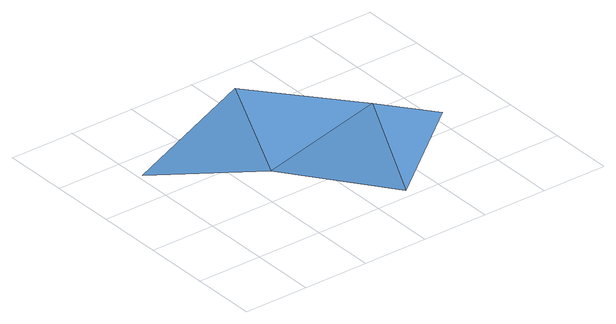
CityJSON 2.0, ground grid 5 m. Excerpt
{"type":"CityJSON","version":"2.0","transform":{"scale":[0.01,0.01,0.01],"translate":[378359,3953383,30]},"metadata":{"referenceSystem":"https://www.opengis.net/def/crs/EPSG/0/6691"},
"CityObjects":{
"waterbody1":{"type":"WaterBody","attributes":{"name":"妙正寺川","class":"1030"},"geometry":[{"type":"MultiSurface","lod":"1","boundaries":[[[0,1,2]],[[3,2,4]],[[2,3,0]],[[5,3,4]]]}]}
},
"vertices":[
[1163,1742,119],[29,1287,90],[689,752,129],[1774,1050,103],[1284,66,83],[2088,700,83]
]}
